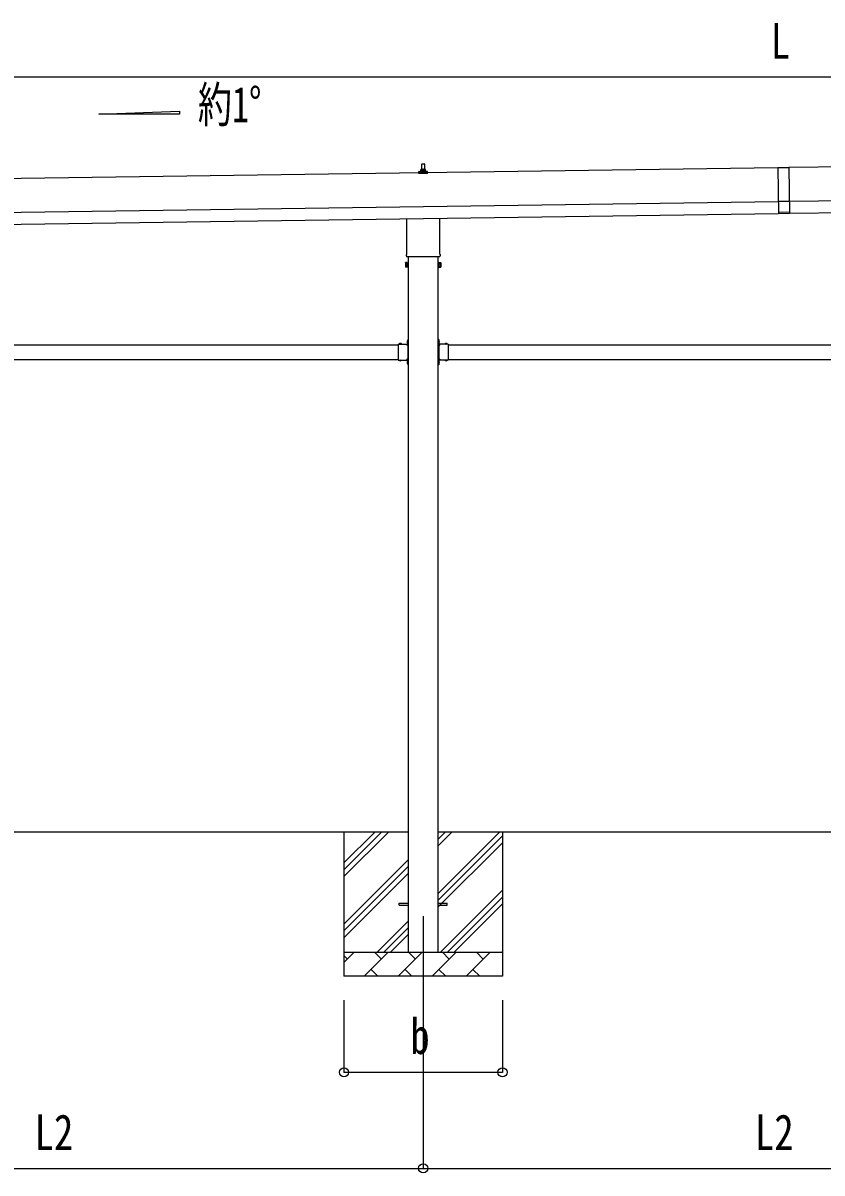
# Model space of a CAD drawing. Units: millimetres, scale not verified. Extents: x -18922 to 18922, y -13365 to 13365.
# Drawn here: x -4254 to -926, y -6597 to -1809 of the extents above; entities that cross this region are included whole.
import ezdxf
from ezdxf.enums import TextEntityAlignment as Align

# ---------------------------------------------------------------- set-up
doc = ezdxf.new("R2010")
doc.units = ezdxf.units.MM
doc.header["$LTSCALE"] = 70
for name, color, linetype in [('0-2_USER1', 3, 'Continuous'), ('0-4_YKK_12', 2, 'Continuous'), ('0-5_YKK_13', 4, 'Continuous'), ('0-6_YKK_A1', 4, 'Continuous'), ('0-7_YKK_D', 6, 'Continuous')]:
    doc.layers.add(name, color=color, linetype=linetype)
doc.styles.add('ＭＳ ゴシック', font='')
doc.styles.get('ＭＳ ゴシック').set_extended_font_data('MS Gothic')

msp = doc.modelspace()

# ---------------------------------------------------------------- linework, layer by layer
at = {"layer": '0-4_YKK_12'}
msp.add_line((-2586.79, -5527.53), (-2586.79, -6027.53), dxfattribs=at)
at = {"layer": '0-5_YKK_13'}
for p, q in [((-2605.04, -2435.91), (-2605.04, -2428.2)), ((-2568.54, -2435.91), (-2605.04, -2435.91)), ((-2604.66, -2427.41), (-2568.92, -2427.41)), ((-2604.28, -2427.23), (-2597.56, -2425.6)), ((-2597.17, -2425.41), (-2576.41, -2425.41)), ((-2596.79, -2424.63), (-2596.79, -2420.41)), ((-2595.79, -2420.41), (-2577.79, -2420.41)), ((-2592.79, -2420.41), (-2592.07, -2396.89)), ((-2591.07, -2395.91), (-2582.52, -2395.91)), ((-2581.52, -2396.89), (-2580.79, -2420.41)), ((-2576.79, -2424.63), (-2576.79, -2420.41)), ((-2569.31, -2427.23), (-2576.03, -2425.6)), ((-2568.54, -2435.91), (-2568.54, -2428.2)), ((-1109.36, -2411.16), (-1064.37, -2410.51)), ((-1109.36, -2411.16), (-1106.62, -2603.14)), ((-1064.35, -2411.51), (-1109.35, -2412.16)), ((-1064.37, -2410.51), (-1061.63, -2602.49)), ((-1062.35, -2552), (-1107.34, -2552.64)), ((-2655.09, -2769.9), (-2655.09, -2624.26)), ((-2518.49, -2622.31), (-2518.49, -2769.9)), ((-1061.7, -2597.49), (-1106.69, -2598.14)), ((-1061.63, -2602.49), (-1106.62, -2603.14)), ((-2656.79, -2778.68), (-2656.79, -2773.18)), ((-2516.79, -2773.18), (-2516.79, -2778.68)), ((-2660.79, -2808.18), (-2660.03, -2806.86)), ((-2660.79, -2808.18), (-2660.79, -2825.18)), ((-2653.79, -2811.77), (-2660.03, -2811.77)), ((-2653.79, -2821.58), (-2660.03, -2821.58)), ((-2518.86, -2782.18), (-2654.73, -2782.18)), ((-2519.79, -2811.77), (-2513.55, -2811.77)), ((-2519.79, -2821.58), (-2513.55, -2821.58)), ((-2512.79, -2808.18), (-2513.55, -2806.86)), ((-2512.79, -2808.18), (-2512.79, -2825.18)), ((-2660.79, -2825.18), (-2660.03, -2826.49)), ((-2653.79, -2826.49), (-2660.03, -2826.49)), ((-2651.29, -2825.88), (-2653.79, -2825.88)), ((-2522.29, -2825.88), (-2519.79, -2825.88)), ((-2519.79, -2826.49), (-2513.55, -2826.49)), ((-2512.79, -2825.18), (-2513.55, -2826.49)), ((-2691.29, -3146.53), (-2691.29, -3212.53)), ((-2691.29, -3146.53), (-2651.29, -3146.53)), ((-2688.19, -3146.02), (-2688.19, -3146.53)), ((-2688.19, -3146.53), (-2676.39, -3146.53)), ((-2651.8, -3130.63), (-2651.29, -3130.63)), ((-2651.29, -3126.53), (-2649.29, -3126.53)), ((-2651.29, -3126.53), (-2651.29, -3146.53)), ((-2651.29, -3130.63), (-2651.29, -3142.43)), ((-2649.29, -3133.53), (-2651.29, -3133.53)), ((-2649.29, -3139.53), (-2651.29, -3139.53)), ((-2651.29, -3150.53), (-2651.29, -3208.53)), ((-2649.29, -3126.53), (-2649.29, -3146.53)), ((-2522.29, -3126.53), (-2524.29, -3126.53)), ((-2524.29, -3126.53), (-2524.29, -3146.53)), ((-2524.29, -3133.53), (-2522.29, -3133.53)), ((-2524.29, -3139.53), (-2522.29, -3139.53)), ((-2522.29, -3126.53), (-2522.29, -3146.53)), ((-2521.78, -3130.63), (-2522.29, -3130.63)), ((-2522.29, -3130.63), (-2522.29, -3142.43)), ((-2482.29, -3146.53), (-2522.29, -3146.53)), ((-2522.29, -3150.53), (-2522.29, -3208.53)), ((-2485.39, -3146.53), (-2497.19, -3146.53)), ((-2485.39, -3146.02), (-2485.39, -3146.53)), ((-2482.29, -3146.53), (-2482.29, -3212.53)), ((-2691.29, -3212.53), (-2651.29, -3212.53)), ((-2688.19, -3213.04), (-2688.19, -3212.53)), ((-2688.19, -3212.53), (-2676.39, -3212.53)), ((-2651.29, -3210.53), (-2655.29, -3210.53)), ((-2651.8, -3216.63), (-2651.29, -3216.63)), ((-2651.29, -3212.53), (-2651.29, -3232.53)), ((-2651.29, -3216.63), (-2651.29, -3228.43)), ((-2649.29, -3219.53), (-2651.29, -3219.53)), ((-2649.29, -3225.53), (-2651.29, -3225.53)), ((-2651.29, -3232.53), (-2649.29, -3232.53)), ((-2649.29, -3212.53), (-2649.29, -3232.53)), ((-2524.29, -3212.53), (-2524.29, -3232.53)), ((-2524.29, -3219.53), (-2522.29, -3219.53)), ((-2524.29, -3225.53), (-2522.29, -3225.53)), ((-2522.29, -3232.53), (-2524.29, -3232.53)), ((-2522.29, -3210.53), (-2518.29, -3210.53)), ((-2522.29, -3212.53), (-2522.29, -3232.53)), ((-2482.29, -3212.53), (-2522.29, -3212.53)), ((-2521.78, -3216.63), (-2522.29, -3216.63)), ((-2522.29, -3216.63), (-2522.29, -3228.43)), ((-2485.39, -3212.53), (-2497.19, -3212.53)), ((-2485.39, -3213.04), (-2485.39, -3212.53)), ((-2686.79, -5473.03), (-2649.29, -5473.03)), ((-2686.79, -5482.03), (-2686.79, -5473.03)), ((-2686.79, -5482.03), (-2649.29, -5482.03)), ((-2524.29, -5473.03), (-2486.79, -5473.03)), ((-2524.29, -5482.03), (-2486.79, -5482.03)), ((-2486.79, -5482.03), (-2486.79, -5473.03))]:
    msp.add_line(p, q, dxfattribs=at)
for points in [[(-2653.79, -2826.49), (-2653.79, -2806.86), (-2660.03, -2806.86)], [(-2653.79, -2825.88), (-2653.79, -2807.48), (-2651.29, -2807.48)], [(-2519.79, -2825.88), (-2519.79, -2807.48), (-2522.29, -2807.48)], [(-2519.79, -2826.49), (-2519.79, -2806.86), (-2513.55, -2806.86)], [(-2688.19, -3146.02), (-2676.39, -3146.02), (-2676.39, -3146.53)], [(-2684.79, -3143.92), (-2683.44, -3146.7), (-2682.29, -3147.31)], [(-2679.79, -3143.92), (-2681.15, -3146.7), (-2682.29, -3147.31)], [(-2651.29, -3150.53), (-2655.29, -3150.53), (-2655.29, -3148.53), (-2651.29, -3148.53)], [(-2653.9, -3134.03), (-2651.12, -3135.39), (-2650.52, -3136.53)], [(-2653.9, -3139.03), (-2651.12, -3137.68), (-2650.52, -3136.53)], [(-2651.8, -3130.63), (-2651.8, -3142.43), (-2651.29, -3142.43)], [(-2519.68, -3134.03), (-2522.46, -3135.39), (-2523.07, -3136.53)], [(-2519.68, -3139.03), (-2522.46, -3137.68), (-2523.07, -3136.53)], [(-2521.78, -3130.63), (-2521.78, -3142.43), (-2522.29, -3142.43)], [(-2522.29, -3150.53), (-2518.29, -3150.53), (-2518.29, -3148.53), (-2522.29, -3148.53)], [(-2485.39, -3146.02), (-2497.19, -3146.02), (-2497.19, -3146.53)], [(-2493.79, -3143.92), (-2492.44, -3146.7), (-2491.29, -3147.31)], [(-2488.79, -3143.92), (-2490.15, -3146.7), (-2491.29, -3147.31)], [(-2688.19, -3213.04), (-2676.39, -3213.04), (-2676.39, -3212.53)], [(-2684.79, -3215.14), (-2683.44, -3212.37), (-2682.29, -3211.76)], [(-2679.79, -3215.14), (-2681.15, -3212.37), (-2682.29, -3211.76)], [(-2651.29, -3208.53), (-2655.29, -3208.53), (-2655.29, -3210.53)], [(-2653.9, -3220.03), (-2651.12, -3221.39), (-2650.52, -3222.53)], [(-2653.9, -3225.03), (-2651.12, -3223.68), (-2650.52, -3222.53)], [(-2651.8, -3216.63), (-2651.8, -3228.43), (-2651.29, -3228.43)], [(-2519.68, -3220.03), (-2522.46, -3221.39), (-2523.07, -3222.53)], [(-2519.68, -3225.03), (-2522.46, -3223.68), (-2523.07, -3222.53)], [(-2522.29, -3208.53), (-2518.29, -3208.53), (-2518.29, -3210.53)], [(-2521.78, -3216.63), (-2521.78, -3228.43), (-2522.29, -3228.43)], [(-2485.39, -3213.04), (-2497.19, -3213.04), (-2497.19, -3212.53)], [(-2493.79, -3215.14), (-2492.44, -3212.37), (-2491.29, -3211.76)], [(-2488.79, -3215.14), (-2490.15, -3212.37), (-2491.29, -3211.76)]]:
    msp.add_lwpolyline(points, dxfattribs=at)
for points in [[(-2651.29, -2827.18), (-2651.29, -2806.18), (-2649.29, -2806.18), (-2649.29, -2827.18)], [(-2522.29, -2827.18), (-2522.29, -2806.18), (-2524.29, -2806.18), (-2524.29, -2827.18)]]:
    msp.add_lwpolyline(points, close=True, dxfattribs=at)
for centre, radius, start, end in [((-2604.04, -2428.2), 1, 103.62699, 180), ((-2597.79, -2424.63), 1, 283.62699, 0), ((-2592.71, -2421.05), 4.13, 90, 171.17633), ((-2595.79, -2421.41), 1, 90, 180), ((-2591.07, -2396.91), 1, 90, 178.60509), ((-2583.46, -2420.41), 4.83, 133.60282, 180), ((-2590.12, -2420.41), 4.83, 0, 46.39718), ((-2582.52, -2396.91), 1, 1.39491, 90), ((-2580.88, -2421.05), 4.13, 8.82367, 90), ((-2577.79, -2421.41), 1, 0, 90), ((-2575.79, -2424.63), 1, 180, 256.37301), ((-2569.54, -2428.2), 1, 0, 76.37301), ((-2652.79, -2773.18), 4, 125.09963, 180), ((-2520.79, -2773.18), 4, 0, 54.90037), ((-2656.45, -2809.31), 4.34, 145.61575, 214.38425), ((-2644.55, -2816.68), 16.24, 162.41205, 197.58795), ((-2656.45, -2824.04), 4.34, 145.61575, 214.38425), ((-2652.79, -2778.68), 4, 180, 194.47751), ((-2652.79, -2778.68), 4, 194.47751, 241.04498), ((-2520.79, -2778.68), 4, 298.95502, 345.52249), ((-2520.79, -2778.68), 4, 345.52249, 0), ((-2517.14, -2809.31), 4.34, 325.61575, 34.38425), ((-2529.03, -2816.68), 16.24, 342.41205, 17.58795), ((-2517.14, -2824.04), 4.34, 325.61575, 34.38425), ((-2682.29, -3151.77), 8.23, 44.2189, 135.7811), ((-2646.06, -3136.53), 8.23, 134.2189, 225.7811), ((-2651.29, -3146.53), 2, 270, 0), ((-2522.29, -3146.53), 2, 180, 270), ((-2527.52, -3136.53), 8.23, 314.2189, 45.7811), ((-2491.29, -3151.77), 8.23, 44.2189, 135.7811), ((-2682.29, -3207.3), 8.23, 224.2189, 315.7811), ((-2646.06, -3222.53), 8.23, 134.2189, 225.7811), ((-2651.29, -3212.53), 2, 0, 90), ((-2522.29, -3212.53), 2, 90, 180), ((-2527.52, -3222.53), 8.23, 314.2189, 45.7811), ((-2491.29, -3207.3), 8.23, 224.2189, 315.7811)]:
    msp.add_arc(centre, radius, start, end, dxfattribs=at)
at = {"layer": '0-6_YKK_A1'}
for p, q in [((-3937.54, -2188.71), (-3601.54, -2176.29)), ((-3601.54, -2188.71), (-3937.54, -2188.71)), ((-3601.54, -2176.29), (-3601.54, -2188.71)), ((4300.6, -2334.87), (-1064.35, -2411.51)), ((-1109.35, -2412.16), (-6474.3, -2488.8)), ((-1062.35, -2551.5), (4302.6, -2474.86)), ((-1061.64, -2601.49), (4303.31, -2524.85)), ((-6472.3, -2628.78), (-1107.35, -2552.14)), ((-6471.59, -2678.78), (-1106.64, -2602.14)), ((-2649.29, -2782.18), (-2649.29, -5677.53)), ((-2524.29, -5677.53), (-2524.29, -2782.18)), ((-5482.29, -3149.53), (-2691.29, -3149.53)), ((-2655.29, -3149.53), (-2649.79, -3149.53)), ((-2649.79, -3149.53), (-2649.79, -3209.53)), ((-2518.29, -3149.53), (-2523.79, -3149.53)), ((-2523.79, -3149.53), (-2523.79, -3209.53)), ((-2482.29, -3149.53), (308.71, -3149.53)), ((-5482.29, -3209.53), (-2691.29, -3209.53)), ((-2655.29, -3209.53), (-2649.79, -3209.53)), ((-2518.29, -3209.53), (-2523.79, -3209.53)), ((-2482.29, -3209.53), (308.71, -3209.53)), ((-2649.29, -5177.53), (-5524.29, -5177.53)), ((-2916.79, -5177.53), (-2916.79, -5777.53)), ((-2916.79, -5362.58), (-2731.74, -5177.53)), ((-2916.79, -5334.3), (-2760.03, -5177.53)), ((-2916.79, -5306.01), (-2788.31, -5177.53)), ((350.71, -5177.53), (-2524.29, -5177.53)), ((-2524.29, -5432.63), (-2269.19, -5177.53)), ((-2524.29, -5234.64), (-2467.18, -5177.53)), ((-2524.29, -5206.36), (-2495.47, -5177.53)), ((-2524.29, -5460.92), (-2256.79, -5193.42)), ((-2256.79, -5177.53), (-2256.79, -5777.53)), ((-2524.29, -5489.2), (-2256.79, -5221.7)), ((-2916.79, -5560.57), (-2649.29, -5293.07)), ((-2916.79, -5588.86), (-2649.29, -5321.36)), ((-2916.79, -5617.14), (-2649.29, -5349.64)), ((-2514.63, -5677.53), (-2256.79, -5419.69)), ((-2486.35, -5677.53), (-2256.79, -5447.97)), ((-2458.07, -5677.53), (-2256.79, -5476.26)), ((-2779.19, -5677.53), (-2649.29, -5547.63)), ((-2750.91, -5677.53), (-2649.29, -5575.92)), ((-2722.62, -5677.53), (-2649.29, -5604.2)), ((-2916.79, -5677.53), (-2256.79, -5677.53)), ((-2916.79, -5720.43), (-2873.9, -5677.53)), ((-2902.45, -5706.09), (-2916.79, -5691.75)), ((-2832.48, -5777.53), (-2732.48, -5677.53)), ((-2761.03, -5706.09), (-2789.58, -5677.53)), ((-2691.06, -5777.53), (-2591.06, -5677.53)), ((-2619.61, -5706.09), (-2648.16, -5677.53)), ((-2549.63, -5777.53), (-2449.63, -5677.53)), ((-2478.19, -5706.09), (-2506.74, -5677.53)), ((-2408.21, -5777.53), (-2308.21, -5677.53)), ((-2336.77, -5706.09), (-2365.32, -5677.53)), ((-2260.08, -5677.53), (-2256.79, -5674.25)), ((-2256.79, -5777.53), (-2916.79, -5777.53)), ((-2803.92, -5748.98), (-2775.37, -5777.53)), ((-2662.5, -5748.98), (-2633.95, -5777.53)), ((-2521.08, -5748.98), (-2492.53, -5777.53)), ((-2379.66, -5748.98), (-2351.11, -5777.53))]:
    msp.add_line(p, q, dxfattribs=at)
at = {"layer": '0-7_YKK_D'}
for p, q in [((4164.86, -2034.43), (-6336.56, -2034.43)), ((-2916.79, -5877.53), (-2916.79, -6178.53)), ((-2586.79, -5877.53), (-2586.79, -6578.53)), ((-2586.79, -5877.53), (-2586.79, -6578.53)), ((-2256.79, -5877.53), (-2256.79, -6178.53)), ((-2916.79, -6177.53), (-2256.79, -6177.53)), ((-5586.79, -6577.53), (-2586.79, -6577.53)), ((-2586.79, -6577.53), (413.21, -6577.53))]:
    msp.add_line(p, q, dxfattribs=at)
for centre in [(-2916.79, -6177.53), (-2256.79, -6177.53), (-2586.79, -6577.53), (-2586.79, -6577.53)]:
    msp.add_circle(centre, 19.12, dxfattribs=at)

# ---------------------------------------------------------------- texts
at = {"layer": '0-2_USER1', "style": 'ＭＳ ゴシック', "width": 0.7}
msp.add_text('約1°', height=148.5, dxfattribs=at).set_placement((-3525, -2267.77), align=Align.BOTTOM_LEFT)
at = {"layer": '0-7_YKK_D', "style": 'ＭＳ ゴシック', "width": 0.8}
for s, p in [('L', (-1139.85, -2002.43)), ('b', (-2640.79, -6145.53)), ('L2', (-4205.59, -6545.53)), ('L2', (-1205.59, -6545.53))]:
    msp.add_text(s, height=148.5, dxfattribs=at).set_placement(p, align=Align.BOTTOM_LEFT)

doc.saveas('drawing.dxf')
